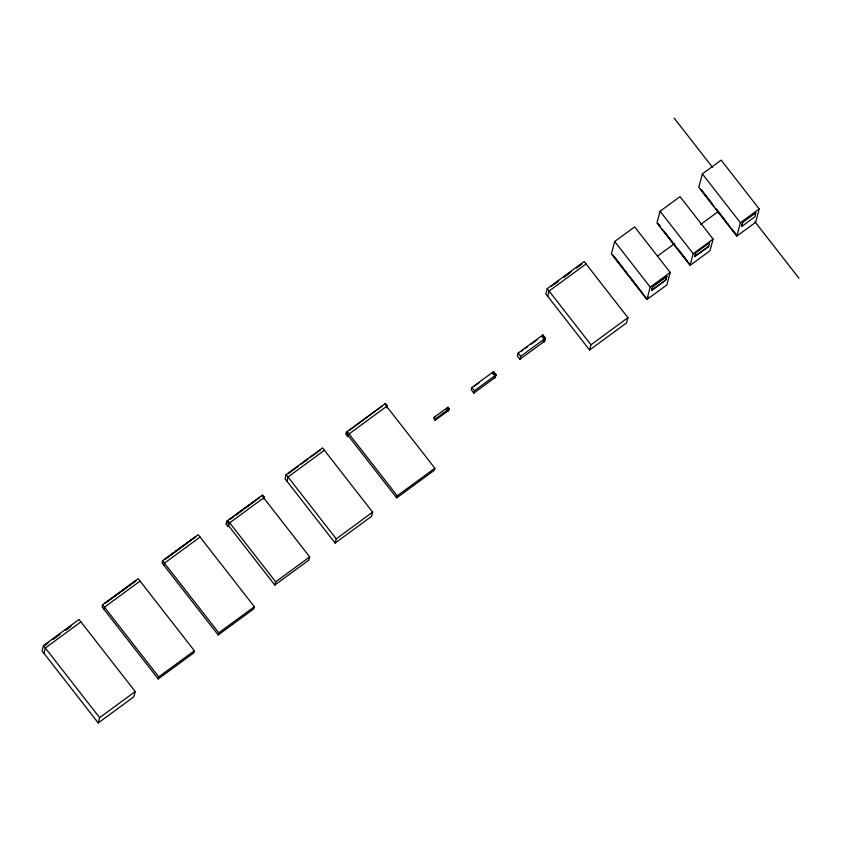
<?xml version="1.0" encoding="UTF-8"?>
<svg xmlns="http://www.w3.org/2000/svg" width="841" height="841" viewBox="0 0 841 841"><rect width="100%" height="100%" fill="white"/><g stroke="black" fill="none" stroke-linecap="round" stroke-linejoin="round"><path stroke-width="1.26" d="M43.459 645.594L42.05 650.871L98.229 722.945L133.835 696.832L135.233 691.554L79.054 619.481L43.459 645.594L99.637 717.667L98.229 722.945M43.921 653.278L45.33 647.99L80.925 621.877M102.591 604.784L102.034 606.876L158.213 678.95L193.819 652.837L194.366 650.755L138.187 578.671L102.591 604.784L158.77 676.858L158.213 678.95M103.906 609.283L104.463 607.191L140.069 581.078M162.576 560.768L162.019 562.881L218.197 634.955L253.803 608.842L254.36 606.729L198.182 534.655L162.576 560.768L218.765 632.842L218.197 634.955M163.89 565.278L164.458 563.165L200.053 537.063M229.667 522.839L228.027 526.613L226.155 524.206L227.007 521.01L262.602 494.897L264.484 497.294L263.916 499.428M227.228 522.566L227.795 520.432L275.669 581.856L274.818 585.052L228.815 526.035M228.027 526.613L228.878 523.407L264.484 497.294M286.14 474.587L285.025 478.781L335.128 543.065L371.522 516.363L372.637 512.169L322.545 447.896L286.14 474.587L336.242 538.86L335.128 543.065M286.897 481.189L288.021 476.994L324.416 450.292M261.824 495.475L309.698 556.889L308.847 560.095L274.818 585.052M386.86 407.885L387.417 405.793L385.546 403.396L346.366 432.127L345.819 434.208L347.69 436.616L349.026 433.956M347.69 436.616L348.237 434.534L387.417 405.793M348.468 436.037L396.689 497.893L397.236 495.812L434.85 468.227L384.757 403.974M434.219 417.262L433.851 418.66L435.123 420.29L447.507 411.207L447.875 409.809L446.613 408.179L434.219 417.262L435.491 418.892L435.123 420.29M446.823 409.346L447.906 407.223L449.178 408.852L448.737 410.492L448.095 410.976L446.823 409.346L447.906 407.223M448.095 410.976L449.178 408.852M434.85 468.227L434.292 470.308L396.689 497.893M471.938 387.491L471.307 389.835L473.851 393.094L494.224 378.145L494.855 375.801L492.311 372.542L471.938 387.491L474.471 390.739L473.851 393.094M492.49 373.856L493.614 371.585L496.148 374.844L494.781 377.998L496.148 374.844M493.141 373.372L493.614 371.585M518.161 353.094L517.373 356.048L519.906 359.307L543.381 342.087L544.169 339.133L541.636 335.874L518.161 353.094L520.695 356.353L519.906 359.307M547.228 288.642L545.83 293.887L589.594 350.024L626.545 322.923L627.943 317.677L584.18 261.54L547.228 288.642L590.981 344.789L589.594 350.024M547.701 296.295L549.099 291.049L586.061 263.937M542.35 337.115L542.939 334.928L545.473 338.177L544.59 341.467L543.948 341.951L542.676 340.321M543.948 341.951L545.473 338.177M614.687 241.504L611.386 253.919L646.929 299.522L666.902 284.868L670.203 272.463L634.661 226.86L614.687 241.504L650.23 287.107L646.929 299.522M612.437 254.455L646.54 298.597L648.558 297.115M660.09 211.238L656.968 222.96L690.051 265.409L709.972 250.797L713.094 239.075L680.001 196.636L660.09 211.238L693.173 253.688L690.051 265.409M657.967 223.443L660.28 226.786M646.54 298.597L645.026 296.274M652.732 286.445L651.786 290.334L665.767 280.085L666.776 276.269L665.704 280L651.722 290.261L652.795 286.529L666.776 276.269L652.795 286.529M702.351 173.919L698.787 187.291L736.832 236.1L755.66 222.297L759.213 208.925L721.168 160.116L702.351 173.919L740.395 222.728L736.832 236.1M689.788 264.263L661.867 228.836M694.74 256.526L695.696 252.931L709.636 242.702L708.742 246.381L694.74 256.526L708.742 246.381M694.803 256.61L695.696 252.931M741.594 226.439L742.687 222.339L755.922 212.752L754.84 216.852L741.657 226.513L742.687 222.339M45.382 644.816L48.515 642.524M52.689 639.454L60.005 634.093M65.22 630.266L71.485 625.672M45.446 644.9L47.527 643.365M52.752 639.538L59.017 634.944M65.283 630.34L70.507 626.513M119.327 592.894L104.641 603.533L136.032 580.637L121.409 591.36M298.555 466.124L288.221 473.693M300.563 464.526L307.859 459.302M309.856 457.704L320.253 450.208M233.84 516.385L229.709 519.412L232.862 517.226M235.901 514.871L259.648 497.452L257.651 499.039M235.964 514.955L243.196 509.646M245.257 508.132L255.58 500.563M226.155 524.206L226.944 523.638M551.328 286.266L558.676 280.883M563.922 277.036L571.27 271.643M576.516 267.795L581.762 263.948M554.545 284.037L557.688 281.735M563.985 277.11L570.282 272.495M576.579 267.88L581.825 264.032M542.939 334.928L542.287 335.401L544.821 338.65M521.189 351.349L523.197 349.877M525.194 348.405L527.265 347.018M537.168 339.753L531.165 344.158M435.491 418.892L447.875 409.809M520.695 356.353L544.169 339.133M441.536 414.634L443.449 413.225M657.357 256.2L674.251 243.816M700.637 224.463L718.582 211.301M474.471 390.739L494.855 375.801M693.173 253.688L713.094 239.075M650.23 287.107L670.203 272.463M740.395 222.728L759.213 208.925M590.981 344.789L627.943 317.677M275.669 581.856L309.698 556.889M336.242 538.86L372.637 512.169M99.637 717.667L135.233 691.554M158.77 676.858L194.366 650.755M218.765 632.842L254.36 606.729M674.104 118.055L712.516 167.338M754.934 221.751L798.95 278.224M702.256 190.97L711.791 203.217M716.564 209.335L726.109 221.582M727.696 223.622L729.294 225.661M731.681 228.72L736.453 234.849M700.585 189.214L714.104 206.56M715.691 208.61L736.369 235.133M658.766 224.463L660.353 226.502M663.538 230.581L672.295 241.809M673.883 243.848L675.47 245.898M677.857 248.957L687.402 261.204M614.025 256.494L623.57 268.731M625.157 270.781L626.745 272.82M629.93 276.899L638.666 288.116M640.264 290.156L641.851 292.195M492.963 372.069L495.496 375.317M479.023 382.792L474.261 386.292M447.265 407.706L448.526 409.325M382.424 405.94L349.393 430.287M347.154 431.559L397.236 495.812M346.366 432.127L348.237 434.534M227.007 521.01L228.878 523.407M195.964 536.537L164.636 559.517L195.964 536.537"/></g></svg>
